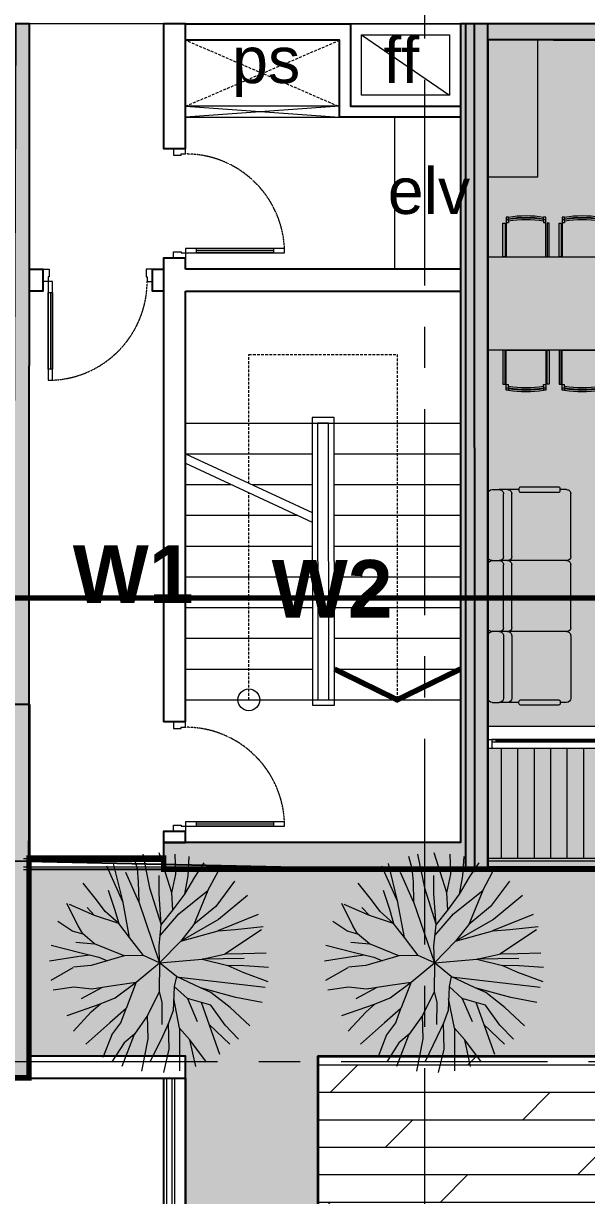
# Model space of a CAD drawing. Header units: millimetres. Extents: x -100356 to 314685, y 446 to 1273965.
# Drawn here: x 42341 to 47463, y 812797 to 823469 of the extents above; entities that cross this region are included whole.
import ezdxf
from ezdxf.enums import TextEntityAlignment as Align

# ---------------------------------------------------------------- set-up
doc = ezdxf.new("R2010")
doc.units = ezdxf.units.MM
for name, pattern in [('20180221 BF$0$Core - tb$0$HIDDEN', [0.375, 0.25, -0.125]), ('CENTER', [2, 1.25, -0.25, 0.25, -0.25]), ('Core - tb$0$HIDDEN', [0.375, 0.25, -0.125]), ('Dash', [6, 3, -3]), ('gf$0$CENTER2', [28.575, 19.05, -3.175, 3.175, -3.175]), ('gf$0$Kume - Grid Line', [10.5, 6, -1.25, 2, -1.25])]:
    doc.linetypes.add(name, pattern=pattern)
for name, color, linetype, lineweight in [('20180221 BF$0$TUONG 2', 2, 'Continuous', 25), ('20180330-Ascent Plaza-TP-Ban ve so bo$0$20180221 BF$0$Core - tb$0$A.Wall', 2, 'Continuous', 35), ('20180330-Ascent Plaza-TP-Ban ve so bo$0$KÍNH', 150, 'Continuous', 9), ('@ color hatch', 7, 'Continuous', 13), ('@LOUVER', 35, 'Continuous', 13), ('A-_LNSP----_E', 7, 'Continuous', 9), ('A.Concrete', 7, 'Continuous', 25), ('A1 - dp$0$A.Door', 4, 'Continuous', 13), ('A1 - dp$0$A.HACH 250', 250, 'Continuous', 5), ('A1 - dp$0$CUA', 5, 'Continuous', 9), ('A1 - dp$0$FURNITURE', 8, 'Continuous', 5), ('A1 - dp$0$KHCUA', 3, 'Continuous', 13), ('A1 - dp$0$TUONG 2', 2, 'Continuous', 25), ('A3 - dp$0$FURNITURE', 8, 'Continuous', 5), ('A3 - dp$0$TUONG 2', 2, 'Continuous', 25), ('Core - tb$0$$0$FURNITURE', 45, 'Continuous', 5), ('Core - tb$0$$0$TUONG 2', 2, 'Continuous', 25), ('Core - tb$0$1-thaythuong', 9, 'Continuous', 13), ('Core - tb$0$A.Concrete', 7, 'Continuous', 25), ('Core - tb$0$A.Thin', 8, 'Continuous', 13), ('Core - tb$0$A.Wall', 2, 'Continuous', 25), ('Core - tb$0$CUA', 5, 'Continuous', 9), ('Core - tb$0$Hatch-wall', 251, 'Continuous', 5), ('Core - tb$0$net bao', 254, 'Continuous', 13), ('gf$0$A.Axis', 251, 'gf$0$CENTER2', 13), ('Hatch-wall', 251, 'Continuous', 5), ('LC.HA', 250, 'Continuous', 9), ('LGI', 250, 'CENTER', 9), ('luoicot', 30, 'Continuous', 13), ('setback', 1, 'Continuous', 13), ('TEXT', 6, 'Continuous', 20), ('Text 35', 250, 'Continuous', 15), ('TXT', 1, 'Continuous', 25)]:
    doc.layers.add(name, color=color, linetype=linetype, lineweight=lineweight)
doc.layers.add('STR', color=7, linetype='Continuous')
doc.styles.add('A1 - dp$0$GHICHU-C', font='Font - TrueType - Arial.ttf', dxfattribs={"width": 0.7})
doc.styles.add('ARIAL', font='Font - TrueType - Arial Bold.ttf')
doc.styles.add('arial_eng', font='ARIALNI.TTF')
doc.styles.add('VnArial', font='Font - TrueType - Arial.ttf')

# ---------------------------------------------------------------- blocks, each defined once
blk = doc.blocks.new('A1 - dp$0$sofa')
for p, q in [((0, -571), (0, 0)), ((38, 38), (104, 38)), ((282, 38), (104, 38)), ((141, -571), (141, 0)), ((217, -571), (217, 0)), ((716, 38), (658, 38)), ((754, -571), (754, 0)), ((716, -608), (38, -608)), ((0, -1217), (0, -646)), ((141, -646), (141, -1217)), ((217, -646), (217, -1217)), ((754, -646), (754, -1217)), ((38, -1255), (104, -1255)), ((716, -1255), (104, -1255)), ((0, -1292), (0, -1863)), ((141, -1292), (141, -1863)), ((217, -1292), (217, -1863)), ((754, -1292), (754, -1863)), ((38, -1901), (104, -1901)), ((282, -1901), (104, -1901)), ((716, -1901), (658, -1901))]:
    blk.add_line(p, q)
for points in [[(644, 61), (296, 61, 0.414214), (282, 47), (282, 28, 0.414214), (296, 14), (644, 14, 0.414214), (658, 28), (658, 47, 0.414214)], [(644, -1924), (296, -1924, -0.414214), (282, -1910), (282, -1891, -0.414214), (296, -1877), (644, -1877, -0.414214), (658, -1891), (658, -1910, -0.414214)]]:
    blk.add_lwpolyline(points, format="xyb", close=True)
blk.add_lwpolyline([(1890, -555), (1250, -555), (1250, -1235), (1890, -1235)], close=True)
blk.add_circle((1627, -1130), 80.6)
for centre, radius, start, end in [((38, 0), 37.7, 90, 180), ((104, 0), 37.7, 0, 90), ((179, 0), 37.7, 0, 90), ((716, 0), 37.7, 0, 90), ((38, -571), 37.7, 180, 270), ((38, -646), 37.7, 90, 180), ((104, -571), 37.7, 270, 0), ((104, -646), 37.7, 0, 90), ((179, -571), 37.7, 270, 0), ((179, -646), 37.7, 0, 90), ((716, -571), 37.7, 270, 0), ((716, -646), 37.7, 0, 90), ((1589, -1013), 116, 199.4342, 287.4357), ((1402, -1395), 347, 51.5416, 77.1764), ((1657, -878), 252, 226.1483, 260.3711), ((1675, -1022), 118, 186.5073, 242.3609), ((1500, -1141), 121, 8.5552, 61.3289), ((1835, -910), 304, 204.7599, 224.6473), ((1477, -1093), 150, 346.3603, 52.9474), ((1796, -981), 228, 178.2222, 197.8583), ((1223, -1180), 401, 8.0959, 30.7226), ((1582, -967), 167, 284.1284, 340.1468), ((1353, -1031), 283, 345.0604, 4.0737), ((2072, -1493), 575, 125.4464, 140.7382), ((1772, -1170), 150, 102.2423, 161.7321), ((1521, -1059), 124, 335.9893, 22.84), ((1594, -1056), 62.7, 334.5276, 48.0163), ((1623, -1280), 157, 94.4073, 156.4431), ((1435, -996), 226, 281.2486, 323.9899), ((1735, -1455), 348, 109.6318, 136.9416), ((1544, -1172), 49.4, 77.3557, 164.3532), ((1570, -1231), 102, 81.6389, 135.6255), ((1786, -1860), 758, 106.3355, 112.415), ((1549, -1147), 69.2, 281.4267, 10.9877), ((1247, -1065), 350, 334.6853, 342.4501), ((1508, -1124), 107, 301.9055, 355.1859), ((1044, -1193), 576, 350.24, 6.1148), ((1462, -1204), 173, 330.2411, 25.809), ((1771, -1215), 176, 150.7697, 151.9367), ((1796, -981), 228, 219.15, 261.389), ((1891, -1027), 289, 200.5138, 216.0242), ((1504, -1496), 388, 48.5745, 72.3842), ((1623, -1280), 157, 28.0484, 84.6491), ((1727, -2147), 1024, 89.91, 94.502), ((1609, -1189), 50.1, 349.1166, 38.9556), ((1686, -1227), 114, 66.7315, 107.3971), ((1675, -1004), 130, 272.4374, 295.2956), ((38, -1217), 37.7, 180, 270), ((38, -1292), 37.7, 90, 180), ((104, -1217), 37.7, 270, 0), ((104, -1292), 37.7, 0, 90), ((179, -1217), 37.7, 270, 0), ((179, -1292), 37.7, 0, 90), ((716, -1217), 37.7, 270, 0), ((716, -1292), 37.7, 0, 90), ((1771, -1215), 176, 174.3326, 205.2804), ((1669, -1151), 48.5, 222.8374, 256.9786), ((38, -1863), 37.7, 180, 270), ((104, -1863), 37.7, 270, 0), ((179, -1863), 37.7, 270, 0), ((716, -1863), 37.7, 270, 0)]:
    blk.add_arc(centre, radius, start, end)
blk = doc.blocks.new('A1 - dp$0$1012')
for p, q in [((397, 192), (13, 192)), ((13, 192), (13, 169)), ((52, 169), (13, 169)), ((36, 169), (36, 192)), ((52, 169), (67, 169)), ((67, 169), (67, 192)), ((397, 222), (71, 222)), ((71, 222), (71, 202)), ((71, 202), (397, 202)), ((397, 202), (397, 222)), ((397, -192), (397, 192)), ((52, -169), (13, -169)), ((13, -169), (13, -192)), ((13, -192), (397, -192)), ((36, -192), (36, -169)), ((52, -169), (67, -169)), ((67, -192), (67, -169)), ((71, -202), (397, -202)), ((71, -222), (71, -202)), ((397, -222), (71, -222)), ((397, -202), (397, -222))]:
    blk.add_line(p, q)
at = {"extrusion": (0, 0, -1)}
for centre, major_axis, start_param, end_param in [((1073, 0), (759, 759), 3.768877, 4.085105), ((1073, 0), (748, 748), 3.766561, 4.087421), ((1094, 0), (759, 759), 3.768877, 4.085105), ((1094, 0), (748, 748), 3.766561, 4.087421)]:
    blk.add_ellipse(centre, major_axis=major_axis, ratio=1, start_param=start_param, end_param=end_param, dxfattribs=at)
blk = doc.blocks.new('A1 - dp$0$ban an 4ng')
at = {"layer": 'A1 - dp$0$FURNITURE'}
blk.add_lwpolyline([(1200, 0), (0, 0), (0, -850), (1200, -850)], close=True, dxfattribs=at)
at = {"layer": 'A1 - dp$0$FURNITURE', "extrusion": (2.97971e-18, -2.13827e-28, -1), "xscale": 0.9444444444444446, "yscale": 0.9444444444444446, "zscale": -0.9444444444444446, "rotation": 270.0000000020186}
for p in [(-342, 375), (-853, 375)]:
    blk.add_blockref('A1 - dp$0$1012', p, dxfattribs=at)
at = {"layer": 'A1 - dp$0$FURNITURE', "xscale": 0.9444444444444446, "yscale": 0.9444444444444446, "zscale": 0.9444444444444446, "rotation": 90}
for p in [(342, -1225), (853, -1225)]:
    blk.add_blockref('A1 - dp$0$1012', p, dxfattribs=at)
blk = doc.blocks.new('*U269')
for p, q in [((50, 0), (1538, 0)), ((100, 0), (100, -30)), ((1488, 0), (1488, -30)), ((1538, 0), (1538, -30)), ((50, -30), (1538, -30)), ((1488, -35), (1488, -65)), ((1488, -35), (2975, -35)), ((1488, -65), (2975, -65)), ((1538, -35), (1538, -65)), ((2925, -35), (2925, -65))]:
    blk.add_line(p, q)
at = {"color": 8}
for p, q in [((100, -15), (1488, -15)), ((1538, -50), (2925, -50))]:
    blk.add_line(p, q, dxfattribs=at)
for points in [[(0, 0), (50, 0), (50, -110), (0, -110)], [(2975, 0), (3025, 0), (3025, -110), (2975, -110)]]:
    blk.add_lwpolyline(points, close=True)
for points in [[(2975, 0), (50, 0)], [(2975, -110), (50, -110)]]:
    blk.add_lwpolyline(points)
at = {"layer": 'A1 - dp$0$KHCUA', "style": 'A1 - dp$0$GHICHU-C', "flags": 1}
for tag, p in [('KICH_THUOC', (450, -300)), ('TEN_CUA', (450, -184)), ('QUI_CACH', (450, -421))]:
    blk.add_attdef(tag, text='', height=50, dxfattribs=at).set_placement(p, align=Align.MIDDLE)
blk = doc.blocks.new('*U393')
at = {"layer": 'A3 - dp$0$FURNITURE'}
for p, q in [((0, 100), (2313, 100)), ((0, 75), (2313, 75)), ((0, 25), (2313, 25)), ((0, 0), (2313, 0))]:
    blk.add_line(p, q, dxfattribs=at)
blk = doc.blocks.new('1B2')
at = {"layer": '@ color hatch', "ltscale": 0.5}
h = blk.add_hatch(color=231, dxfattribs=at)
h.dxf.hatch_style = 1
h.paths.add_polyline_path([(0, 50), (600, 50), (600, 46), (2603, 50), (2600, -350), (3400, -350), (3400, 50), (4475, 50), (4475, -500), (4775, -500), (4775, 50), (7725, 50), (7725, -6900), (4775, -6900), (4775, -6200), (4775, -6200), (4775, -6200), (0, -6200)])
h.paths.add_polyline_path([(4475, -6400), (0, -6400), (0, -7500), (4475, -7500)])
h.paths.add_polyline_path([(4775, -7100), (7725, -7100), (7725, -7500), (4775, -7500)])
at = {"layer": 'A1 - dp$0$A.HACH 250'}
h = blk.add_hatch(dxfattribs=at)
h.set_pattern_fill('_USER', color=256, scale=150, angle=270, pattern_type=0)
h.set_pattern_definition([(270, (315038.18, -74717.15), (150, -3e-14), [])])
h.paths.add_polyline_path([(2238, -6400), (3175, -6400), (3175, -7000), (2200, -7000), (2200, -6400), (0, -6400), (0, -7300), (0, -7300), (0, -7400), (4475, -7400), (4475, -6400)])
at = {"layer": 'Hatch-wall', "ltscale": 0.5}
h = blk.add_hatch(color=256, dxfattribs=at)
h.dxf.hatch_style = 1
h.paths.add_polyline_path([(0, -6250), (0, -7500), (-200, -7500), (-200, 200), (1000, 200), (1000, 50), (600, 50), (600, 50), (0, 50), (0, -6050)])
h.paths.add_polyline_path([(4775, 200), (7925, 200), (7925, -7500), (7725, -7500), (7725, -7100), (7325, -7100), (7325, -6900), (7725, -6900), (7725, -1150), (5875, -1150), (5875, -2050), (4775, -2050), (4775, -2050), (4775, -2150), (4675, -2150), (4675, -2050), (3600, -2050), (3600, -1450), (2600, -1450), (2600, -1150), (2700, -1150), (2700, -1350), (3700, -1350), (3700, -1950), (5775, -1950), (5775, -1050), (7725, -1050), (7725, 50), (4775, 50)])
h.paths.add_polyline_path([(4475, 200), (2300, 200), (2300, 50), (2600, 50), (2600, -400), (2700, -400), (2700, -350), (3400, -350), (3400, 50), (4475, 50)])
h.paths.add_polyline_path([(3300, -250), (2700, -250), (2700, 50), (3300, 50)], flags=16)
h.paths.add_polyline_path([(4775, -3450), (4775, -3450), (4775, -6050), (4775, -6050), (4775, -6900), (5125, -6900), (5125, -7100), (4775, -7100), (4775, -7500), (4475, -7500), (4475, -6400), (4025, -6400), (4025, -6200), (4475, -6200), (4475, -6050), (4675, -6050), (4675, -3050), (4775, -3050)], flags=17)
h.paths.add_polyline_path([(3175, -6200), (2200, -6200), (2200, -6400), (3175, -6400)])
at = {"layer": '@ color hatch', "color": 250, "linetype": 'Dash', "ltscale": 10, "const_width": 10, "elevation": 0}
for points in [[(0, 50), (600, 50), (600, 46), (2603, 50), (2600, -350), (3400, -350), (3400, 50), (4475, 50), (4475, -500), (4775, -500), (4775, 50), (7725, 50), (7725, -6900), (4775, -6900), (4775, -6200), (4775, -6200), (4775, -6200), (0, -6200)], [(4475, -6400), (0, -6400), (0, -7500), (4475, -7500)]]:
    blk.add_lwpolyline(points, close=True, dxfattribs=at)
at = {"layer": 'A1 - dp$0$CUA', "elevation": 0}
blk.add_lwpolyline([(2200, -6200), (0, -6200)], dxfattribs=at)
at = {"layer": 'A1 - dp$0$FURNITURE', "elevation": 0}
blk.add_lwpolyline([(0, 50), (450, 50), (450, -1200), (0, -1200)], close=True, dxfattribs=at)
at = {"layer": 'A1 - dp$0$TUONG 2', "ltscale": 0.5, "elevation": 0}
for points in [[(0, -7500), (-200, -7500), (-200, 200), (1000, 200), (1000, 50), (600, 50), (600, 50), (0, 50), (0, -6050), (0, -6050), (0, -6250), (0, -6250), (0, -7500)], [(0, -3050), (0, 50)], [(0, -3050), (0, 50)]]:
    blk.add_lwpolyline(points, dxfattribs=at)
at = {"layer": 'A1 - dp$0$A.Door', "extrusion": (0, 0, -1), "xscale": -0.7272727265428539, "yscale": 0.7272727265428539, "zscale": -0.7272727265428539}
blk.add_blockref('*U269', (0, -6320, 0), dxfattribs=at)
at = {"layer": 'A1 - dp$0$FURNITURE', "extrusion": (0, 0, -1), "zscale": -1}
blk.add_blockref('A1 - dp$0$ban an 4ng', (-1200, -1925, 0), dxfattribs=at)
at = {"layer": 'A1 - dp$0$FURNITURE', "extrusion": (0, 0, -1), "zscale": -1, "rotation": 180}
blk.add_blockref('A1 - dp$0$sofa', (0, -5945, 0), dxfattribs=at)
at = {"layer": 'A3 - dp$0$TUONG 2', "extrusion": (0, 0, -1), "zscale": -1, "rotation": 180}
blk.add_blockref('*U393', (0, -7400, 0), dxfattribs=at)
at = {"layer": 'A1 - dp$0$FURNITURE', "style": 'arial_eng'}
blk.add_attdef('AC', (2566, -6475, 0), '', height=300, rotation=270, dxfattribs=at)
blk = doc.blocks.new('*U215')
at = {"layer": 'Core - tb$0$$0$FURNITURE'}
for p, q in [((0, 100), (10095, 100)), ((0, 75), (10095, 75)), ((0, 25), (10095, 25)), ((0, 0), (10095, 0))]:
    blk.add_line(p, q, dxfattribs=at)
blk = doc.blocks.new('110_植栽_中_高木 - 落葉1_φ4000_H5500-1445069-IDEA-4th Storey - Detail')
at = {"color": 139}
for p, q in [((-472, 1941), (-408, 1715)), ((-306, 1976), (-181, 1368)), ((224, 1272), (-5, 2000)), ((298, 1613), (285, 1980)), ((518, 1586), (541, 1934)), ((-667, 1111), (-958, 1760)), ((-670, 1129), (-838, 1808)), ((-408, 1715), (-389, 1474)), ((641, 1557), (813, 1820)), ((-379, 1110), (-615, 1645)), ((-10, 1257), (-10, 1592)), ((224, 1272), (298, 1613)), ((459, 1252), (518, 1586)), ((459, 1252), (641, 1557)), ((879, 1317), (1065, 1665)), ((-1147, 1149), (-1389, 1451)), ((-934, 1324), (-819, 978)), ((-389, 1474), (-379, 1110)), ((-181, 1368), (30, 691)), ((348, 890), (879, 1317)), ((879, 1317), (625, 696)), ((1364, 1487), (1021, 1024)), ((-1482, 672), (-1685, 1077)), ((-989, 932), (-1147, 1149)), ((-546, 458), (-670, 1129)), ((-379, 1110), (0, 0)), ((30, 691), (-10, 1257)), ((242, 956), (224, 1272)), ((242, 956), (459, 1252)), ((1602, 1227), (1074, 790)), ((-1182, 862), (-1640, 1059)), ((-1182, 862), (-1319, 1008)), ((-743, 713), (-1182, 862)), ((-743, 713), (-989, 932)), ((-819, 978), (-743, 713)), ((10, 497), (348, 890)), ((30, 691), (242, 956)), ((1021, 1024), (625, 696)), ((1796, 880), (1057, 580)), ((-1850, 759), (-1578, 578)), ((-1399, 530), (-1482, 672)), ((-546, 458), (-743, 713)), ((-10, 303), (30, 691)), ((1074, 790), (384, 396)), ((625, 696), (384, 396)), ((1374, 607), (1887, 662)), ((-1570, 578), (-1398, 529)), ((-1182, 348), (-1399, 530)), ((-295, 133), (-546, 458)), ((384, 396), (1064, 582)), ((1064, 582), (1374, 607)), ((1855, 599), (1188, 159)), ((-1974, 319), (-1451, 187)), ((-1522, 376), (-1182, 348)), ((-645, 125), (-1182, 348)), ((0, 0), (-10, 303)), ((384, 396), (0, 0)), ((-2000, 33), (-1462, 119)), ((-1453, 121), (-1278, 144)), ((-1451, 187), (-1104, 101)), ((-645, 125), (-1245, -52)), ((-1104, 101), (-945, 37)), ((-295, 133), (-645, 125)), ((-423, -352), (0, 0)), ((0, 0), (-295, 133)), ((0, 0), (-5, -527)), ((0, 0), (773, 64)), ((305, -251), (0, 0)), ((773, 64), (1206, 162)), ((1538, 78), (773, 64)), ((773, 64), (1241, -50)), ((1206, 162), (1516, 167)), ((1516, 167), (1939, 182)), ((-1975, -315), (-1571, -88)), ((-1245, -52), (-1564, -80)), ((1534, -57), (1241, -50)), ((1241, -50), (1512, -168)), ((1512, -168), (1971, -338)), ((1984, -88), (1545, -58)), ((-1235, -475), (-846, -416)), ((-846, -416), (-423, -352)), ((-807, -637), (-423, -352)), ((-423, -352), (-610, -834)), ((305, -251), (268, -432)), ((1923, -449), (303, -262)), ((743, -453), (305, -251)), ((-1938, -494), (-1560, -440)), ((-1560, -440), (-1235, -475)), ((-1423, -653), (-1041, -445)), ((-1092, -755), (-807, -637)), ((-5, -527), (-217, -960)), ((-5, -527), (44, -720)), ((268, -432), (248, -870)), ((268, -432), (508, -651)), ((1389, -632), (743, -453)), ((935, -541), (743, -453)), ((1284, -817), (935, -541)), ((1865, -721), (1389, -632)), ((-1683, -957), (-1092, -755)), ((-1244, -895), (-1077, -745)), ((-610, -834), (-905, -1095)), ((-703, -1095), (-608, -832)), ((44, -720), (39, -1126)), ((365, -1191), (258, -651)), ((931, -773), (508, -651)), ((508, -651), (685, -1070)), ((1097, -1672), (762, -724)), ((1191, -1135), (931, -773)), ((1640, -1145), (1284, -817)), ((-1567, -1243), (-1244, -895)), ((-217, -960), (-458, -1297)), ((-207, -1385), (-217, -960)), ((248, -870), (165, -1101)), ((-905, -1095), (-1342, -1483)), ((-867, -1310), (-703, -1095)), ((165, -1101), (52, -1342)), ((175, -1573), (165, -1101)), ((365, -1191), (365, -1967)), ((552, -1405), (365, -1191)), ((1278, -1483), (902, -1122)), ((1438, -1391), (1191, -1135)), ((-1024, -1718), (-864, -1308)), ((-645, -1459), (-866, -1803)), ((-682, -1880), (-458, -1297)), ((-458, -1297), (-645, -1459)), ((-321, -1974), (-207, -1385)), ((52, -1342), (-170, -1795)), ((659, -1888), (552, -1405)), ((855, -1808), (552, -1405)), ((76, -1999), (175, -1573))]:
    blk.add_line(p, q, dxfattribs=at)
blk = doc.blocks.new('*U696')
at = {"layer": 'A-_LNSP----_E', "xscale": 0.5, "yscale": 0.5, "zscale": 0.5}
blk.add_blockref('110_植栽_中_高木 - 落葉1_φ4000_H5500-1445069-IDEA-4th Storey - Detail', (4, 0), dxfattribs=at)
blk = doc.blocks.new('*U697')
at = {"layer": '@ color hatch', "color": 0, "linetype": 'ByBlock', "lineweight": -2}
for p in [(0, 0), (2500, 0)]:
    blk.add_blockref('*U696', p, dxfattribs=at)
blk = doc.blocks.new('SECTION SYMBOL 2')
at = {"layer": 'TXT', "linetype": '20180221 BF$0$Core - tb$0$HIDDEN', "ltscale": 300, "const_width": 50, "elevation": 0}
blk.add_lwpolyline([(76548, -10459), (-5470, -10459), (-5470, -5228), (-37733, -5228)], dxfattribs=at)
blk = doc.blocks.new('X-GRID')
at = {"layer": 'LGI', "ltscale": 1500}
for p, q in [((-13750, 49486.8), (-13750, -7272.6)), ((5008.8, 20550), (-25023.2, 20550)), ((5008.8, 11100), (-57318.6, 11100))]:
    blk.add_line(p, q, dxfattribs=at)
blk = doc.blocks.new('A$C60262ED2')
at = {"layer": 'LC.HA'}
h = blk.add_hatch(color=256, dxfattribs=at)
h.dxf.hatch_style = 1
h.paths.add_polyline_path([(17566, 34184), (17266, 34184), (17266, 30784), (17566, 30784)])
at = {"layer": 'STR', "ltscale": 1000, "elevation": 0}
blk.add_lwpolyline([(17566, 34184), (17266, 34184), (17266, 30784), (17566, 30784)], close=True, dxfattribs=at)
at = {"rotation": 180}
blk.add_blockref('X-GRID', (7409, 51484, 0), dxfattribs=at)
at = {"layer": 'Text 35', "ltscale": 1000, "style": 'ARIAL'}
for s, p in [('W1', (17957, 35109, 0)), ('W2', (19767, 34974, 0))]:
    blk.add_text(s, height=525, dxfattribs=at).set_placement(p)
blk = doc.blocks.new('column')
at = {"layer": 'luoicot', "ltscale": 0.5}
blk.add_blockref('A$C60262ED2', (-47109, -40384, 0), dxfattribs=at)
blk = doc.blocks.new('*U370')
blk.add_line((-70, 100), (-70, 800))
for points in [[(-50, 0), (-50, 900), (-90, 900), (-90, 0)], [(-50, 100), (-90, 100), (-90, 800), (-50, 800)], [(-1000, -110), (-940, -110), (-940, -40), (-950, -40), (-950, 0), (-1000, 0)], [(0, -110), (-60, -110), (-60, -40), (-50, -40), (-50, 0), (0, 0)]]:
    blk.add_lwpolyline(points, close=True)
at = {"linetype": 'Core - tb$0$HIDDEN'}
blk.add_arc((-50, 0), 900, 90, 180, dxfattribs=at)
blk = doc.blocks.new('*U371')
blk.add_line((-70, 100), (-70, 800))
for points in [[(-50, 0), (-50, 900), (-90, 900), (-90, 0)], [(-50, 100), (-90, 100), (-90, 800), (-50, 800)], [(-1000, -110), (-940, -110), (-940, -40), (-950, -40), (-950, 0), (-1000, 0)], [(0, -110), (-60, -110), (-60, -40), (-50, -40), (-50, 0), (0, 0)]]:
    blk.add_lwpolyline(points, close=True)
at = {"linetype": 'Core - tb$0$HIDDEN'}
blk.add_arc((-50, 0), 900, 90, 180, dxfattribs=at)
blk = doc.blocks.new('*U372')
at = {"layer": 'Core - tb$0$$0$FURNITURE'}
for p, q in [((0, 100), (1275, 100)), ((0, 75), (1275, 75)), ((0, 25), (1275, 25)), ((0, 0), (1275, 0))]:
    blk.add_line(p, q, dxfattribs=at)
blk = doc.blocks.new('new core')
at = {"layer": 'Core - tb$0$Hatch-wall', "ltscale": 0.5}
h = blk.add_hatch(color=256, dxfattribs=at)
h.dxf.hatch_style = 1
h.paths.add_polyline_path([(-26550, 0), (-26800, 0), (-26800, -9600), (-26550, -9600)])
at = {"layer": 'Hatch-wall', "ltscale": 0.5}
h = blk.add_hatch(color=256, dxfattribs=at)
h.dxf.hatch_style = 1
h.paths.add_polyline_path([(-22375, -7700), (-22375, 0), (-22625, 0), (-22625, -7455), (-25125, -7455), (-25325, -7455), (-25325, -7700), (-25125, -7700)])
at = {"layer": '@LOUVER', "ltscale": 0.5, "elevation": 0}
for points in [[(-22625, 0), (-22625, -750), (-23625, -750), (-23625, 0)], [(-22725, -100), (-22725, -650), (-23525, -650), (-23525, -100)], [(-22625, -850), (-23225, -850), (-23225, -2235), (-22625, -2235)]]:
    blk.add_lwpolyline(points, close=True, dxfattribs=at)
blk.add_lwpolyline([(-23525, -100), (-22725, -650)], dxfattribs=at)
at = {"layer": 'A1 - dp$0$TUONG 2', "ltscale": 0.5, "elevation": 0}
for points in [[(-25125, 0), (-25325, 0), (-25325, -1135), (-25125, -1135), (-25125, -150), (-25125, 3)], [(-22625, -850), (-23725, -850), (-23725, -150), (-25125, -150), (-25125, 0), (-23625, 0), (-23625, -750), (-22625, -750)], [(-25125, -2235), (-25125, -2135), (-25325, -2135), (-25325, -6355)]]:
    blk.add_lwpolyline(points, dxfattribs=at)
at = {"layer": 'Core - tb$0$1-thaythuong'}
for p, q in [((-23725, -750, 0), (-25125, -850, 0)), ((-25125, -750, 0), (-23725, -850, 0)), ((-25125, -3635, 0), (-22625, -3635, 0)), ((-25125, -3915, 0), (-23975, -3915, 0)), ((-25125, -3915, 0), (-23975, -4450, 0)), ((-23775, -3915, 0), (-22625, -3915, 0)), ((-25125, -4001, 0), (-23975, -4536, 0)), ((-25125, -4195, 0), (-24707, -4195, 0)), ((-24523, -4195, 0), (-23975, -4195, 0)), ((-23775, -4195, 0), (-22625, -4195, 0)), ((-25125, -4475, 0), (-24105, -4475, 0)), ((-23775, -4475, 0), (-22625, -4475, 0)), ((-25125, -4755, 0), (-23975, -4755, 0)), ((-23775, -4755, 0), (-22625, -4755, 0)), ((-25125, -5035, 0), (-23975, -5035, 0)), ((-23775, -5035, 0), (-22625, -5035, 0)), ((-25125, -5315, 0), (-23975, -5315, 0)), ((-23775, -5315, 0), (-22625, -5315, 0)), ((-25125, -5595, 0), (-23975, -5595, 0)), ((-23775, -5595, 0), (-22625, -5595, 0)), ((-25125, -5875, 0), (-23971, -5875, 0)), ((-23775, -5875, 0), (-22625, -5875, 0)), ((-25125, -6155, 0), (-23921, -6155, 0)), ((-23921, -6155, 0), (-22625, -6155, 0))]:
    blk.add_line(p, q, dxfattribs=at)
at = {"layer": 'Core - tb$0$1-thaythuong', "elevation": 0}
for points in [[(-23725, -750), (-25125, -750), (-25125, -850), (-23725, -850)], [(-23971, -6205), (-23771, -6205), (-23775, -3585), (-23975, -3585)], [(-23921, -6155), (-23821, -6155), (-23825, -3635), (-23925, -3635)]]:
    blk.add_lwpolyline(points, close=True, dxfattribs=at)
at = {"layer": 'Core - tb$0$A.Concrete', "ltscale": 0.5}
blk.add_lwpolyline([(-26545, 0), (-26795, 0), (-26800, -9600), (-26550, -9600), (-26545, -950)], close=True, dxfattribs=at)
at = {"layer": 'Core - tb$0$A.Concrete', "ltscale": 0.5, "elevation": 0}
blk.add_lwpolyline([(-22375, -7700), (-22375, 0), (-22625, 0), (-22625, -7455), (-25125, -7455), (-25125, -7455), (-25325, -7455), (-25325, -7700), (-25125, -7700), (-22375, -7700)], dxfattribs=at)
at = {"layer": 'Core - tb$0$A.Thin', "linetype": 'Core - tb$0$HIDDEN', "ltscale": 100}
for p, q in [((-23736, -751, 0), (-25125, -150, 0)), ((-25125, -750, 0), (-23725, -150, 0)), ((-22625, -2235, 0), (-22625, -150, 0))]:
    blk.add_line(p, q, dxfattribs=at)
at = {"layer": 'Core - tb$0$A.Thin', "linetype": 'Core - tb$0$HIDDEN', "ltscale": 100, "elevation": 0}
for points in [[(-24550, -4185), (-24550, -3010), (-23200, -3010), (-23200, -6155)], [(-24550, -6155), (-24550, -4271)]]:
    blk.add_lwpolyline(points, dxfattribs=at)
at = {"layer": 'Core - tb$0$A.Thin', "ltscale": 0.5, "const_width": 50, "elevation": 0}
blk.add_lwpolyline([(-23771, -5875), (-23200, -6155), (-22625, -5875)], dxfattribs=at)
at = {"layer": 'Core - tb$0$A.Wall', "ltscale": 0.5}
blk.add_line((-25125, -6355, 0), (-25325, -6355, 0), dxfattribs=at)
at = {"layer": 'Core - tb$0$A.Wall', "ltscale": 0.5, "elevation": 0}
for points in [[(-22625, -1050), (-22625, -2235)], [(-22375, -5205), (-22375, -1145)], [(-26550, -2235), (-26425, -2235), (-26425, -2435), (-26550, -2435)], [(-25325, -2435), (-25425, -2435), (-25425, -2235), (-25325, -2235), (-25325, -2235)], [(-22625, -2235), (-25125, -2235)], [(-25125, -6355), (-25125, -2435)], [(-25125, -2435), (-22625, -2435)]]:
    blk.add_lwpolyline(points, dxfattribs=at)
blk.add_lwpolyline([(-25125, -7355), (-25325, -7355), (-25325, -7455), (-25125, -7455)], close=True, dxfattribs=at)
at = {"layer": 'Core - tb$0$net bao', "ltscale": 0.5}
blk.add_circle((-24550, -6155, 0), 100, dxfattribs=at)
at = {"layer": 'Core - tb$0$$0$TUONG 2'}
blk.add_blockref('*U372', (-26600, -7700), dxfattribs=at)
at = {"layer": 'Core - tb$0$CUA'}
for name, p, rotation in [('*U371', (-25125, -2135, 0), 270), ('*U370', (-26425, -2345, 0), 180), ('*U371', (-25125, -7355, 0), 270)]:
    blk.add_blockref(name, p, dxfattribs=dict(at, rotation=rotation))
at = {"layer": 'TEXT', "style": 'VnArial'}
for s, p in [('ff', (-23327, -540)), ('ps', (-24702, -540)), ('elv', (-23286, -1731, 0))]:
    blk.add_text(s, height=420, dxfattribs=at).set_placement(p)
blk = doc.blocks.new('gf$0$grid tower-gf')
at = {"layer": 'gf$0$A.Axis', "linetype": 'gf$0$Kume - Grid Line', "lineweight": 9, "ltscale": 100}
blk.add_line((48341.2, -0.1), (-14918.8, -0.1), dxfattribs=at)

msp = doc.modelspace()

# ---------------------------------------------------------------- hatches: boundary and pattern name
at = {"layer": '@ color hatch', "ltscale": 0.5}
h = msp.add_hatch(dxfattribs=at)
h.set_pattern_fill('CROSS', color=139, scale=300)
h.set_pattern_definition([(0, (403133.136, 611737.235), (75, 75), [37.5, -112.5]), (90, (403151.886, 611718.485), (-75, 75), [37.5, -112.5])])
h.paths.add_polyline_path([(43815.9, 810018.4), (43815.9, 814065.3), (42391.3, 814065.9), (42392, 815770.8), (63470.7, 815768.5), (63470.8, 814066.3), (45021.7, 814066.3), (45021.7, 804970.4), (53940.2, 804968.4), (53940.6, 803770.4), (43815.9, 803770.4)])
at = {"layer": 'Hatch-wall', "ltscale": 0.5}
h = msp.add_hatch(dxfattribs=at)
h.set_pattern_fill('DOLMIT', color=256, scale=1000)
h.set_pattern_definition([(0, (403133.14, 611737.23), (0, 250), []), (45, (403133.14, 611737.2), (-500, 500), [353.5534, -707.1068])])
h.paths.add_polyline_path([(45021.7, 814065.3), (63470.8, 814066.3), (63470.9, 810218.8), (59641.5, 810219), (59641.5, 803768.8), (53940.6, 803768.4), (53940.9, 804968.4), (45021.7, 804968.4)])
h.paths.add_polyline_path([(53940.6, 806468.4), (46521.7, 806468.4), (46521.7, 812565.3), (53940.6, 812565.3)], flags=16)

# ---------------------------------------------------------------- linework, layer by layer
at = {"color": 3, "linetype": 'Dash', "ltscale": 30, "const_width": 50, "elevation": 0}
msp.add_lwpolyline([(57490.9, 815768.4), (47226.2, 815768.4), (46565.9, 815768.4), (43615.9, 815768.4), (43615.9, 815868.4), (42392, 815869.1), (42391.4, 813868.4), (35840.9, 813868.4), (35840.9, 813868.4), (32240.9, 813868.4), (32240.9, 823468.4), (38915.7, 823468.4), (38915.7, 824968.4), (32240.9, 824968.4), (32240.9, 834568.4), (42090.9, 834568.3), (42090.9, 834768.3), (48840.3, 834768.4), (48840.9, 831868.4), (51040.5, 831868.4), (51040.9, 834768.4), (64240.9, 834768.4)], dxfattribs=at)
at = {"elevation": 0}
msp.add_lwpolyline([(38915.7, 824968.4), (71340.7, 825068.4), (71340.7, 817368.4), (81751.9, 817379.5), (81751.9, 814668.3), (71941.7, 814668.3), (71941.7, 801968.3), (54048.7, 801968.3), (54048.7, 803693.4), (59640.5, 803693.4), (70440.9, 803693.4), (70440.9, 808744.1), (63470.9, 808744.1), (63540.8, 820868.3), (62229.8, 820868.3), (62190.5, 820868.3), (62190.5, 823468.4), (46440.9, 823465.3), (46442.4, 815748.2), (42240.9, 815840.4), (42270.7, 823465.3), (38915.9, 823468.4)], close=True, dxfattribs=at)
at = {"layer": '20180221 BF$0$TUONG 2', "ltscale": 0.5, "elevation": 0}
msp.add_lwpolyline([(42391.4, 813865.4), (43815.9, 813865.3), (43815.9, 814065.3), (42391, 814065.9)], close=True, dxfattribs=at)
for points in [[(43615.9, 813865.3), (43615.9, 803770.4), (42140.9, 803770.4), (42140.9, 803770.4)], [(43815.9, 813865.3), (43815.9, 803570.4), (42340.9, 803570.4), (42340.9, 803770.4)]]:
    msp.add_lwpolyline(points, dxfattribs=at)
at = {"layer": '20180330-Ascent Plaza-TP-Ban ve so bo$0$20180221 BF$0$Core - tb$0$A.Wall', "ltscale": 0.5, "elevation": 0}
msp.add_lwpolyline([(53940.2, 804968.4), (45021.7, 804970.4), (45021.7, 814065.3), (63470.8, 814066.3)], dxfattribs=at)
msp.add_lwpolyline([(45021.7, 814065.3), (63470.8, 814066.3), (63470.9, 810218.8), (59641.5, 810219), (59641.5, 803768.8), (53940.6, 803768.4), (53940.9, 804968.4), (45021.7, 804968.4)], close=True, dxfattribs=at)
at = {"layer": 'A.Concrete', "ltscale": 0.5, "elevation": 0}
msp.add_lwpolyline([(42392, 815770.8), (63470.7, 815768.5), (63471.1, 810218.6), (59641.5, 810218.3), (59641.2, 803768.5), (43815.9, 803770.4), (43815.9, 810018.4), (43815.9, 810018.4), (43815.9, 814065.3), (42391, 814066.1)], close=True, dxfattribs=at)

# ---------------------------------------------------------------- block references
at = {"layer": '20180330-Ascent Plaza-TP-Ban ve so bo$0$KÍNH', "rotation": 180}
msp.add_blockref('gf$0$grid tower-gf', (74640.7, 823468.2, 0), dxfattribs=at)
at = {"layer": '@ color hatch', "color": 139, "ltscale": 0.5}
msp.add_blockref('*U697', (43575.1, 814915.9), dxfattribs=at)
at = {"layer": 'A.Concrete'}
msp.add_blockref('column', (71940.7, 823468.3, 0), dxfattribs=at)
at = {"layer": 'A1 - dp$0$TUONG 2'}
msp.add_blockref('1B2', (46565.7, 823268.3, 0), dxfattribs=at)
at = {"layer": 'Core - tb$0$$0$TUONG 2', "rotation": 270}
msp.add_blockref('*U215', (43615.9, 813865.3, 0), dxfattribs=at)
at = {"layer": 'setback'}
msp.add_blockref('new core', (68940.9, 823465.2, 0), dxfattribs=at)
at = {"layer": 'TEXT'}
msp.add_blockref('SECTION SYMBOL 2', (68940.9, 823465.3, 0), dxfattribs=at)

doc.saveas('drawing.dxf')
